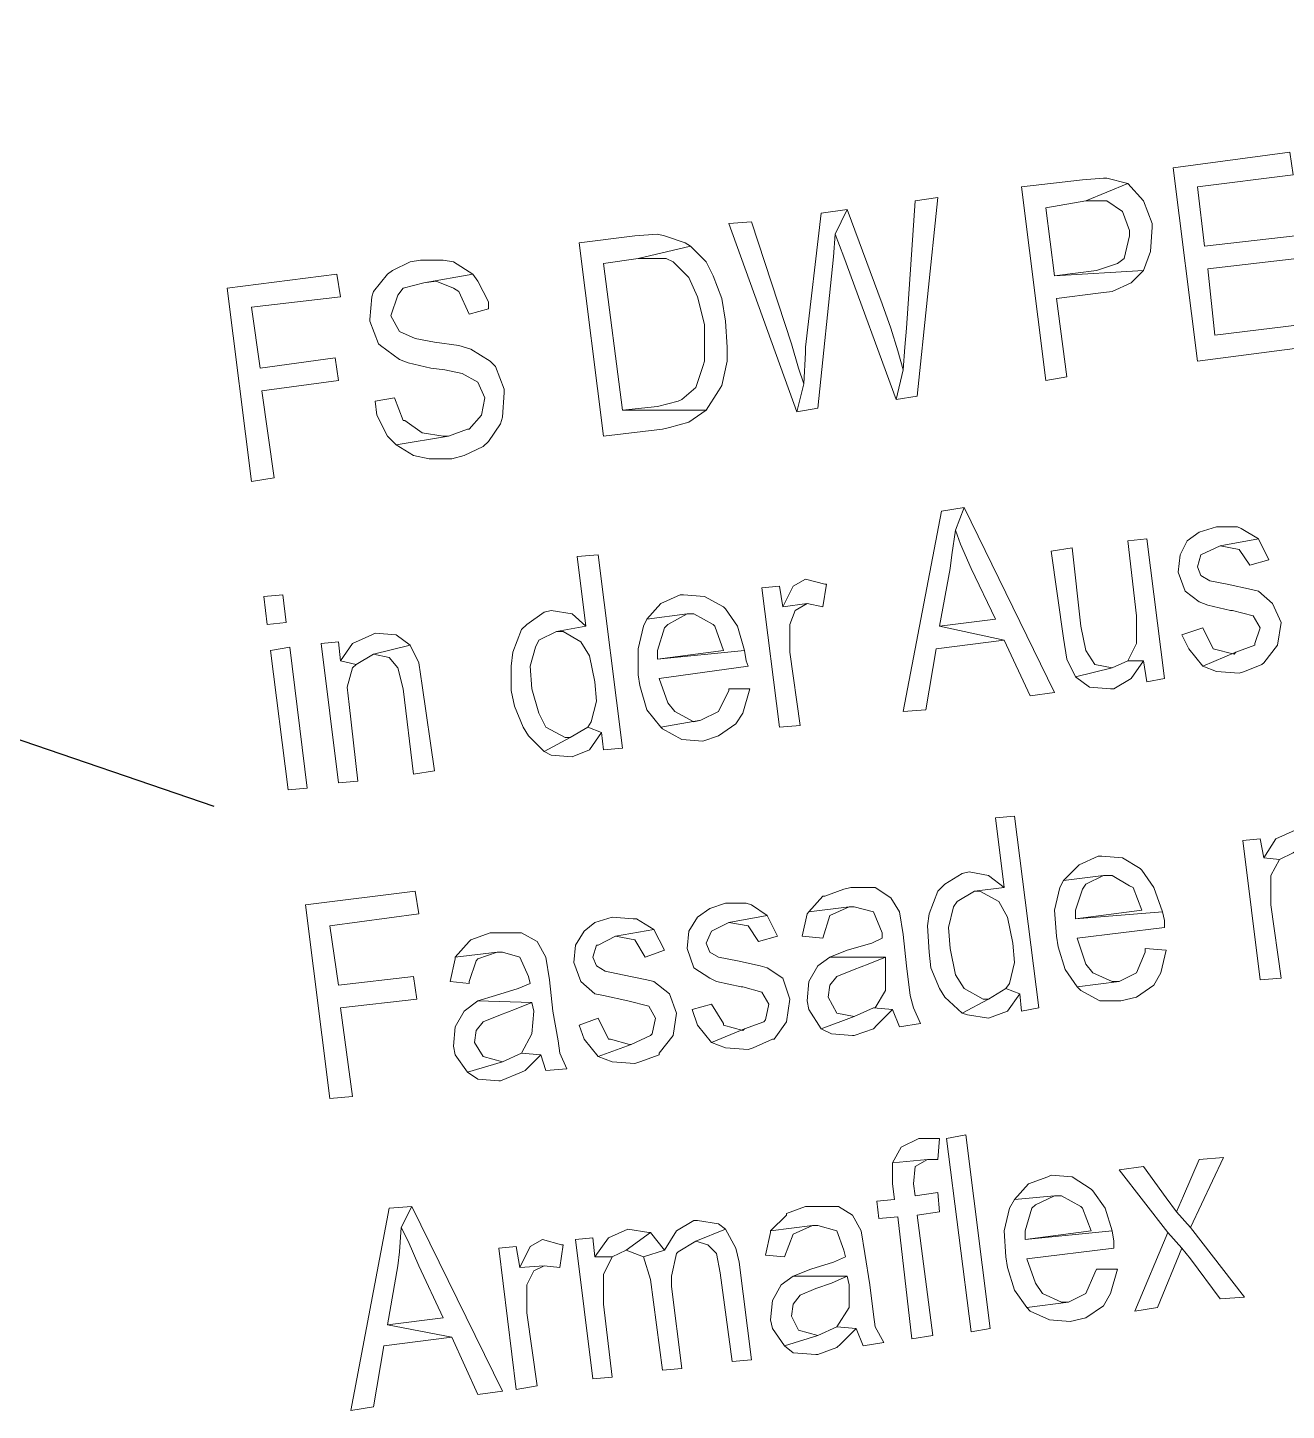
# Model space of a CAD drawing. Header units: metres. Extents: x 2713732.4 to 2713757.2, y 1226081.6 to 1226111.3.
# Drawn here: x 2713753.037 to 2713753.822, y 1226099.548 to 1226100.41 of the extents above; entities that cross this region are included whole.
import ezdxf

# ---------------------------------------------------------------- set-up
doc = ezdxf.new("R2010")
doc.units = ezdxf.units.M
doc.layers.add('einlagen_boden_erstes_og', color=7, linetype='Continuous', true_color=0x000000)

msp = doc.modelspace()

# ---------------------------------------------------------------- linework, layer by layer
at = {"layer": 'einlagen_boden_erstes_og', "color": 7, "linetype": 'Continuous', "lineweight": 25, "extrusion": (0.000477202, 0.001815, 0.999998)}
msp.add_line((2713751.73687, 1226100.41033, -0.18077), (2713753.15301, 1226099.92501, -0.18057), dxfattribs=at)
at = {"layer": 'einlagen_boden_erstes_og', "color": 7, "lineweight": 0}
for points in [[(2713753.82393, 1226100.33276), (2713753.75116, 1226100.32298), (2713753.76636, 1226100.20241), (2713753.84131, 1226100.21219), (2713753.84023, 1226100.22631), (2713753.77722, 1226100.2187), (2713753.77288, 1226100.25998), (2713753.82828, 1226100.2665), (2713753.82719, 1226100.28062), (2713753.77071, 1226100.2741), (2713753.76636, 1226100.31103), (2713753.82611, 1226100.31864)], [(2713753.69467, 1226100.31538), (2713753.65665, 1226100.31103), (2713753.67186, 1226100.19046), (2713753.68489, 1226100.19263), (2713753.67838, 1226100.24151), (2713753.70445, 1226100.24477), (2713753.71314, 1226100.24586), (2713753.72509, 1226100.25129), (2713753.73269, 1226100.25889), (2713753.67729, 1226100.25563), (2713753.67186, 1226100.298), (2713753.69684, 1226100.30234), (2713753.72291, 1226100.3132), (2713753.72291, 1226100.3132), (2713753.70988, 1226100.31646), (2713753.70771, 1226100.31646)], [(2713753.72291, 1226100.3132), (2713753.69684, 1226100.30234), (2713753.70988, 1226100.30234), (2713753.71965, 1226100.29583), (2713753.724, 1226100.28388), (2713753.724, 1226100.28062), (2713753.72074, 1226100.2665), (2713753.7164, 1226100.26324), (2713753.70336, 1226100.25889), (2713753.67729, 1226100.25563), (2713753.73269, 1226100.25889), (2713753.73703, 1226100.27084), (2713753.73812, 1226100.28605), (2713753.73812, 1226100.28822), (2713753.73269, 1226100.30234), (2713753.73269, 1226100.30234)], [(2713753.60451, 1226100.30452), (2713753.59039, 1226100.30234), (2713753.58496, 1226100.22305), (2713753.58388, 1226100.2111), (2713753.58279, 1226100.19698), (2713753.57844, 1226100.17851), (2713753.59148, 1226100.18068)], [(2713753.54803, 1226100.29691), (2713753.53174, 1226100.29474), (2713753.52196, 1226100.2111), (2713753.52196, 1226100.20784), (2713753.52087, 1226100.18829), (2713753.51653, 1226100.17091), (2713753.52956, 1226100.17308), (2713753.53934, 1226100.26758), (2713753.54043, 1226100.2817)], [(2713753.54803, 1226100.29691), (2713753.54043, 1226100.2817), (2713753.54586, 1226100.26758), (2713753.57844, 1226100.17851), (2713753.58279, 1226100.19698), (2713753.57953, 1226100.20893), (2713753.57519, 1226100.22305), (2713753.56975, 1226100.23825)], [(2713753.48829, 1226100.28931), (2713753.47417, 1226100.28822), (2713753.51653, 1226100.17091), (2713753.52087, 1226100.18829), (2713753.51761, 1226100.19806), (2713753.51327, 1226100.21327)], [(2713753.41551, 1226100.28062), (2713753.38075, 1226100.27627), (2713753.39596, 1226100.1557), (2713753.43289, 1226100.16005), (2713753.43723, 1226100.16113), (2713753.44918, 1226100.16439), (2713753.44918, 1226100.16439), (2713753.46004, 1226100.17199), (2713753.46004, 1226100.17199), (2713753.40791, 1226100.17199), (2713753.39596, 1226100.26324), (2713753.41768, 1226100.2665), (2713753.45027, 1226100.2741), (2713753.44701, 1226100.27627), (2713753.43397, 1226100.28062), (2713753.42963, 1226100.2817)], [(2713753.45027, 1226100.2741), (2713753.41768, 1226100.2665), (2713753.42311, 1226100.2665), (2713753.43506, 1226100.2665), (2713753.43941, 1226100.26432), (2713753.44918, 1226100.25455), (2713753.45461, 1226100.2426), (2713753.45896, 1226100.22522), (2713753.45896, 1226100.21653), (2713753.45896, 1226100.20241), (2713753.45787, 1226100.19915), (2713753.45353, 1226100.18612), (2713753.44484, 1226100.17851), (2713753.44266, 1226100.17743), (2713753.42963, 1226100.17417), (2713753.40791, 1226100.17199), (2713753.46004, 1226100.17199), (2713753.46765, 1226100.18394), (2713753.46982, 1226100.1872), (2713753.47308, 1226100.20241), (2713753.47308, 1226100.2111), (2713753.47199, 1226100.22739), (2713753.46982, 1226100.24151), (2713753.46439, 1226100.25563), (2713753.46004, 1226100.26432)], [(2713753.2819, 1226100.26541), (2713753.27538, 1226100.26432), (2713753.26452, 1226100.25889), (2713753.26126, 1226100.25672), (2713753.25257, 1226100.24586), (2713753.25149, 1226100.2426), (2713753.2504, 1226100.22848), (2713753.2504, 1226100.22739), (2713753.25583, 1226100.21327), (2713753.25692, 1226100.21219), (2713753.26887, 1226100.2035), (2713753.2743, 1226100.20132), (2713753.28842, 1226100.19806), (2713753.29711, 1226100.19698), (2713753.30797, 1226100.19481), (2713753.31775, 1226100.18937), (2713753.32209, 1226100.1796), (2713753.31992, 1226100.16874), (2713753.31232, 1226100.16005), (2713753.31123, 1226100.16005), (2713753.29928, 1226100.1557), (2713753.26669, 1226100.15027), (2713753.27756, 1226100.14375), (2713753.28733, 1226100.14158), (2713753.30145, 1226100.14158), (2713753.30906, 1226100.14375), (2713753.32101, 1226100.14918), (2713753.32427, 1226100.15244), (2713753.33187, 1226100.1633), (2713753.33295, 1226100.16765), (2713753.33404, 1226100.18286), (2713753.33404, 1226100.18503), (2713753.32861, 1226100.19915), (2713753.32535, 1226100.20241), (2713753.3134, 1226100.21001), (2713753.3058, 1226100.21219), (2713753.29059, 1226100.21436), (2713753.27864, 1226100.21653), (2713753.26887, 1226100.22088), (2713753.26344, 1226100.23065), (2713753.26344, 1226100.23065), (2713753.26778, 1226100.24369), (2713753.27104, 1226100.24803), (2713753.28407, 1226100.25129), (2713753.31449, 1226100.25672), (2713753.30254, 1226100.26432), (2713753.29602, 1226100.26541)], [(2713753.22976, 1226100.25672), (2713753.16133, 1226100.24803), (2713753.17654, 1226100.12746), (2713753.19066, 1226100.12963), (2713753.18305, 1226100.18394), (2713753.23085, 1226100.19046), (2713753.22868, 1226100.20458), (2713753.18197, 1226100.19806), (2713753.17654, 1226100.23608), (2713753.23194, 1226100.2426)], [(2713753.31449, 1226100.25672), (2713753.28407, 1226100.25129), (2713753.29168, 1226100.25238), (2713753.30254, 1226100.24803), (2713753.3058, 1226100.24586), (2713753.31232, 1226100.23174), (2713753.32427, 1226100.235), (2713753.32427, 1226100.23934), (2713753.31775, 1226100.25238)], [(2713753.26561, 1226100.1796), (2713753.25366, 1226100.17743), (2713753.25475, 1226100.16874), (2713753.26126, 1226100.1557), (2713753.26669, 1226100.15027), (2713753.29928, 1226100.1557), (2713753.29602, 1226100.1557), (2713753.28299, 1226100.15787), (2713753.28299, 1226100.15787), (2713753.27213, 1226100.16548), (2713753.27104, 1226100.16548)], [(2713753.62081, 1226100.11117), (2713753.60669, 1226100.10899), (2713753.58279, 1226099.98408), (2713753.59691, 1226099.98516), (2713753.60343, 1226100.02318), (2713753.64579, 1226100.02861), (2713753.6056, 1226100.0373), (2713753.61212, 1226100.07315), (2713753.6132, 1226100.08184), (2713753.61538, 1226100.09704)], [(2713753.62081, 1226100.11117), (2713753.61538, 1226100.09704), (2713753.61863, 1226100.08835), (2713753.62515, 1226100.07315), (2713753.64036, 1226100.04165), (2713753.6056, 1226100.0373), (2713753.64579, 1226100.02861), (2713753.66208, 1226099.99385), (2713753.67729, 1226099.99602)], [(2713753.77831, 1226100.09922), (2713753.76745, 1226100.09596), (2713753.75985, 1226100.09053), (2713753.7555, 1226100.08184), (2713753.75441, 1226100.07097), (2713753.75876, 1226100.05903), (2713753.76745, 1226100.05251), (2713753.77288, 1226100.05034), (2713753.787, 1226100.04708), (2713753.78809, 1226100.04708), (2713753.80112, 1226100.04382), (2713753.80547, 1226100.03622), (2713753.80221, 1226100.02644), (2713753.80221, 1226100.02535), (2713753.79026, 1226100.02101), (2713753.76962, 1226100.01232), (2713753.77831, 1226100.00906), (2713753.79243, 1226100.00797), (2713753.79569, 1226100.00906), (2713753.80655, 1226100.0134), (2713753.80764, 1226100.01449), (2713753.81633, 1226100.02535), (2713753.8185, 1226100.03947), (2713753.81307, 1226100.05142), (2713753.80438, 1226100.05903), (2713753.80004, 1226100.06011), (2713753.78483, 1226100.06337), (2713753.77397, 1226100.06554), (2713753.76853, 1226100.0688), (2713753.76636, 1226100.07423), (2713753.76853, 1226100.08184), (2713753.76853, 1226100.08184), (2713753.78048, 1226100.08727), (2713753.80438, 1226100.09161), (2713753.79352, 1226100.09813), (2713753.79135, 1226100.09922)], [(2713753.68815, 1226100.08618), (2713753.67512, 1226100.08401), (2713753.68272, 1226100.0297), (2713753.68489, 1226100.01666), (2713753.69033, 1226100.0058), (2713753.71314, 1226100.01123), (2713753.70227, 1226100.0134), (2713753.69684, 1226100.02209), (2713753.69684, 1226100.02209), (2713753.69358, 1226100.0373)], [(2713753.73486, 1226100.09161), (2713753.72291, 1226100.09053), (2713753.72834, 1226100.04382), (2713753.72834, 1226100.04056), (2713753.72834, 1226100.02644), (2713753.72291, 1226100.01558), (2713753.73269, 1226100.01558), (2713753.73486, 1226100.00254), (2713753.74572, 1226100.00471)], [(2713753.80438, 1226100.09161), (2713753.78048, 1226100.08727), (2713753.79243, 1226100.0851), (2713753.79895, 1226100.07532), (2713753.8109, 1226100.07858)], [(2713753.3927, 1226100.08184), (2713753.37966, 1226100.08075), (2713753.38509, 1226100.0373), (2713753.36663, 1226100.03404), (2713753.37097, 1226100.03404), (2713753.38184, 1226100.02753), (2713753.38727, 1226100.01884), (2713753.39053, 1226100.00254), (2713753.39161, 1226099.99059), (2713753.38835, 1226099.97756), (2713753.38618, 1226099.9743), (2713753.39487, 1226099.97104), (2713753.39596, 1226099.96018), (2713753.40791, 1226099.96126)], [(2713753.52196, 1226100.06663), (2713753.51436, 1226100.06228), (2713753.51436, 1226100.06228), (2713753.50784, 1226100.04925), (2713753.52305, 1226100.05142), (2713753.53282, 1226100.04925), (2713753.53499, 1226100.06337), (2713753.53391, 1226100.06337)], [(2713753.50567, 1226100.06228), (2713753.4948, 1226100.0612), (2713753.50567, 1226099.9743), (2713753.5187, 1226099.97539), (2713753.51218, 1226100.02101), (2713753.51218, 1226100.02318), (2713753.51218, 1226100.03839), (2713753.51544, 1226100.04708), (2713753.52305, 1226100.05142), (2713753.50784, 1226100.04925)], [(2713753.19609, 1226100.05685), (2713753.18414, 1226100.05577), (2713753.18631, 1226100.03839), (2713753.19826, 1226100.03947)], [(2713753.44592, 1226100.05685), (2713753.44375, 1226100.05685), (2713753.4318, 1226100.05142), (2713753.42311, 1226100.04165), (2713753.4481, 1226100.04491), (2713753.45244, 1226100.04491), (2713753.46439, 1226100.03839), (2713753.46548, 1226100.0373), (2713753.47091, 1226100.02209), (2713753.42963, 1226100.01666), (2713753.48394, 1226100.02209), (2713753.4796, 1226100.0373), (2713753.47199, 1226100.04816), (2713753.47091, 1226100.04925), (2713753.45896, 1226100.05577)], [(2713753.36337, 1226100.04708), (2713753.35902, 1226100.04599), (2713753.34816, 1226100.03839), (2713753.3449, 1226100.03513), (2713753.33947, 1226100.02101), (2713753.33839, 1226100.01232), (2713753.33839, 1226099.99711), (2713753.34056, 1226099.98733), (2713753.34599, 1226099.9743), (2713753.34925, 1226099.96887), (2713753.35902, 1226099.95909), (2713753.37532, 1226099.96778), (2713753.37206, 1226099.96778), (2713753.36011, 1226099.9743), (2713753.35577, 1226099.98299), (2713753.35142, 1226099.9982), (2713753.35033, 1226100.01232), (2713753.35359, 1226100.02427), (2713753.35577, 1226100.02861), (2713753.36663, 1226100.03404), (2713753.38509, 1226100.0373), (2713753.3764, 1226100.04491)], [(2713753.42311, 1226100.04165), (2713753.42094, 1226100.0373), (2713753.41768, 1226100.02318), (2713753.41768, 1226100.00689), (2713753.41877, 1226100.00037), (2713753.42311, 1226099.98516), (2713753.4318, 1226099.9743), (2713753.45679, 1226099.97864), (2713753.45244, 1226099.97756), (2713753.44049, 1226099.98408), (2713753.43615, 1226099.98951), (2713753.43072, 1226100.00471), (2713753.48611, 1226100.01232), (2713753.48503, 1226100.01558), (2713753.48394, 1226100.02209), (2713753.42963, 1226100.01666), (2713753.42963, 1226100.02209), (2713753.43397, 1226100.03622), (2713753.43615, 1226100.03839), (2713753.4481, 1226100.04491)], [(2713753.25366, 1226100.03296), (2713753.25149, 1226100.03187), (2713753.23954, 1226100.02644), (2713753.23194, 1226100.01558), (2713753.24171, 1226100.0134), (2713753.25257, 1226100.01992), (2713753.27538, 1226100.02535), (2713753.26669, 1226100.03187)], [(2713753.76962, 1226100.03622), (2713753.75659, 1226100.03187), (2713753.76093, 1226100.02318), (2713753.76962, 1226100.01232), (2713753.79026, 1226100.02101), (2713753.78917, 1226100.01992), (2713753.77614, 1226100.02318), (2713753.77614, 1226100.02318)], [(2713753.20043, 1226100.02427), (2713753.18849, 1226100.02209), (2713753.19935, 1226099.9352), (2713753.2113, 1226099.93628)], [(2713753.23085, 1226100.02753), (2713753.21999, 1226100.02644), (2713753.23085, 1226099.93954), (2713753.2428, 1226099.94063), (2713753.23737, 1226099.98842), (2713753.23628, 1226099.99928), (2713753.23954, 1226100.01123), (2713753.24171, 1226100.0134), (2713753.23194, 1226100.01558)], [(2713753.27538, 1226100.02535), (2713753.25257, 1226100.01992), (2713753.26235, 1226100.01775), (2713753.26778, 1226100.01123), (2713753.27104, 1226099.9982), (2713753.27756, 1226099.94497), (2713753.29059, 1226099.94714), (2713753.28299, 1226100.00037), (2713753.28082, 1226100.01449)], [(2713753.72291, 1226100.01558), (2713753.71314, 1226100.01123), (2713753.69033, 1226100.0058), (2713753.69902, 1226099.99928), (2713753.71205, 1226099.9982), (2713753.71422, 1226099.9982), (2713753.72509, 1226100.00471), (2713753.73269, 1226100.01558)], [(2713753.47417, 1226099.9982), (2713753.47417, 1226099.99711), (2713753.46765, 1226099.98408), (2713753.45679, 1226099.97864), (2713753.4318, 1226099.9743), (2713753.43289, 1226099.97321), (2713753.44484, 1226099.9667), (2713753.45787, 1226099.96561), (2713753.46765, 1226099.96887), (2713753.47851, 1226099.97647), (2713753.48286, 1226099.98299), (2713753.4872, 1226099.9982)], [(2713753.38618, 1226099.9743), (2713753.37532, 1226099.96778), (2713753.35902, 1226099.95909), (2713753.36337, 1226099.95692), (2713753.3764, 1226099.95583), (2713753.38727, 1226099.96018), (2713753.39487, 1226099.97104)], [(2713753.65231, 1226099.9189), (2713753.64036, 1226099.91782), (2713753.64579, 1226099.87437), (2713753.62732, 1226099.87219), (2713753.63058, 1226099.87219), (2713753.64253, 1226099.86568), (2713753.64796, 1226099.8559), (2713753.65122, 1226099.83961), (2713753.65231, 1226099.82766), (2713753.64905, 1226099.81462), (2713753.64688, 1226099.81136), (2713753.65557, 1226099.80811), (2713753.65665, 1226099.79724), (2713753.66752, 1226099.79942)], [(2713753.80547, 1226099.90478), (2713753.7946, 1226099.90369), (2713753.80547, 1226099.8168), (2713753.8185, 1226099.81788), (2713753.81198, 1226099.8635), (2713753.81198, 1226099.86676), (2713753.81198, 1226099.88197), (2713753.81742, 1226099.89175), (2713753.80764, 1226099.89283)], [(2713753.82719, 1226099.91021), (2713753.82719, 1226099.91021), (2713753.81524, 1226099.90478), (2713753.80764, 1226099.89283), (2713753.81742, 1226099.89175), (2713753.82611, 1226099.89609), (2713753.84131, 1226099.90695), (2713753.84023, 1226099.90804)], [(2713753.70662, 1226099.89392), (2713753.70445, 1226099.89392), (2713753.6925, 1226099.88849), (2713753.68272, 1226099.87871), (2713753.70771, 1226099.88197), (2713753.71314, 1226099.88197), (2713753.724, 1226099.87545), (2713753.72617, 1226099.87437), (2713753.7316, 1226099.86025), (2713753.69033, 1226099.85481), (2713753.74464, 1226099.85916), (2713753.73921, 1226099.87437), (2713753.7316, 1226099.88523), (2713753.73052, 1226099.88631), (2713753.71965, 1226099.89283)], [(2713753.62407, 1226099.88414), (2713753.61972, 1226099.88306), (2713753.60886, 1226099.87654), (2713753.60451, 1226099.87219), (2713753.59908, 1226099.85807), (2713753.598, 1226099.85047), (2713753.59908, 1226099.83418), (2713753.60017, 1226099.8244), (2713753.6056, 1226099.81136), (2713753.60886, 1226099.80593), (2713753.61972, 1226099.79616), (2713753.63601, 1226099.80485), (2713753.63276, 1226099.80485), (2713753.62081, 1226099.81136), (2713753.61538, 1226099.82005), (2713753.61212, 1226099.83635), (2713753.61103, 1226099.84938), (2713753.61429, 1226099.86242), (2713753.61646, 1226099.86568), (2713753.62732, 1226099.87219), (2713753.64579, 1226099.87437), (2713753.63601, 1226099.88197)], [(2713753.68272, 1226099.87871), (2713753.68055, 1226099.87437), (2713753.67729, 1226099.86025), (2713753.67838, 1226099.84395), (2713753.67946, 1226099.83743), (2713753.68381, 1226099.82331), (2713753.69141, 1226099.81245), (2713753.71748, 1226099.81571), (2713753.71314, 1226099.81571), (2713753.70119, 1226099.82114), (2713753.69684, 1226099.82657), (2713753.69141, 1226099.84287), (2713753.74572, 1226099.84938), (2713753.74572, 1226099.85373), (2713753.74464, 1226099.85916), (2713753.69033, 1226099.85481), (2713753.69033, 1226099.86025), (2713753.69467, 1226099.87328), (2713753.69684, 1226099.87654), (2713753.70771, 1226099.88197)], [(2713753.27864, 1226099.87219), (2713753.21021, 1226099.8635), (2713753.22542, 1226099.74293), (2713753.23954, 1226099.74402), (2713753.23194, 1226099.79942), (2713753.27973, 1226099.80485), (2713753.27756, 1226099.81897), (2713753.23085, 1226099.81354), (2713753.22542, 1226099.85047), (2713753.28082, 1226099.85807)], [(2713753.5502, 1226099.87437), (2713753.54586, 1226099.87328), (2713753.53391, 1226099.86894), (2713753.53282, 1226099.86894), (2713753.52413, 1226099.85916), (2713753.54912, 1226099.86242), (2713753.55237, 1226099.86242), (2713753.56432, 1226099.85916), (2713753.56975, 1226099.84612), (2713753.56975, 1226099.84287), (2713753.56324, 1226099.83961), (2713753.54803, 1226099.83526), (2713753.53717, 1226099.83092), (2713753.57193, 1226099.83092), (2713753.57193, 1226099.82549), (2713753.57193, 1226099.81028), (2713753.56541, 1226099.79942), (2713753.56432, 1226099.79942), (2713753.57627, 1226099.79833), (2713753.58062, 1226099.78747), (2713753.59365, 1226099.78964), (2713753.58931, 1226099.79942), (2713753.58713, 1226099.80702), (2713753.58496, 1226099.82549), (2713753.58279, 1226099.84504), (2713753.58062, 1226099.85916), (2713753.57519, 1226099.86785), (2713753.56541, 1226099.87437), (2713753.56324, 1226099.87437)], [(2713753.47199, 1226099.86459), (2713753.46222, 1226099.86133), (2713753.45461, 1226099.8559), (2713753.44918, 1226099.84721), (2713753.4481, 1226099.83635), (2713753.45244, 1226099.8244), (2713753.46222, 1226099.81788), (2713753.46656, 1226099.81571), (2713753.48177, 1226099.81245), (2713753.48286, 1226099.81245), (2713753.4948, 1226099.80919), (2713753.49915, 1226099.80159), (2713753.49698, 1226099.79181), (2713753.49589, 1226099.79073), (2713753.48394, 1226099.78638), (2713753.4633, 1226099.77769), (2713753.47199, 1226099.77443), (2713753.48611, 1226099.77335), (2713753.48937, 1226099.77443), (2713753.50132, 1226099.77986), (2713753.50241, 1226099.77986), (2713753.51001, 1226099.79073), (2713753.51218, 1226099.80485), (2713753.50784, 1226099.81788), (2713753.49806, 1226099.8244), (2713753.49372, 1226099.82549), (2713753.4796, 1226099.82874), (2713753.46765, 1226099.83092), (2713753.46222, 1226099.83418), (2713753.46004, 1226099.83961), (2713753.4633, 1226099.84721), (2713753.4633, 1226099.84721), (2713753.47417, 1226099.85264), (2713753.49806, 1226099.85699), (2713753.48829, 1226099.8635), (2713753.48503, 1226099.86459)], [(2713753.52413, 1226099.85916), (2713753.52305, 1226099.85807), (2713753.51979, 1226099.84395), (2713753.53282, 1226099.84287), (2713753.53282, 1226099.84287), (2713753.53717, 1226099.85699), (2713753.53717, 1226099.85699), (2713753.54912, 1226099.86242)], [(2713753.40139, 1226099.8559), (2713753.39053, 1226099.85264), (2713753.38401, 1226099.84721), (2713753.37858, 1226099.83852), (2713753.37749, 1226099.82766), (2713753.38184, 1226099.81571), (2713753.39053, 1226099.80811), (2713753.39596, 1226099.80702), (2713753.41116, 1226099.80376), (2713753.41116, 1226099.80376), (2713753.4242, 1226099.8005), (2713753.42854, 1226099.7929), (2713753.42637, 1226099.78312), (2713753.42528, 1226099.78204), (2713753.41334, 1226099.77661), (2713753.3927, 1226099.769), (2713753.40139, 1226099.76574), (2713753.41551, 1226099.76466), (2713753.41877, 1226099.76574), (2713753.43072, 1226099.77009), (2713753.43072, 1226099.77117), (2713753.43941, 1226099.78204), (2713753.44158, 1226099.79616), (2713753.43723, 1226099.80811), (2713753.42746, 1226099.81571), (2713753.42311, 1226099.8168), (2713753.40791, 1226099.82005), (2713753.39704, 1226099.82223), (2713753.39161, 1226099.82549), (2713753.38944, 1226099.83092), (2713753.39161, 1226099.83852), (2713753.3927, 1226099.83852), (2713753.40356, 1226099.84395), (2713753.42746, 1226099.8483), (2713753.4166, 1226099.85481), (2713753.41442, 1226099.85481)], [(2713753.49806, 1226099.85699), (2713753.47417, 1226099.85264), (2713753.48611, 1226099.85047), (2713753.49263, 1226099.84069), (2713753.50458, 1226099.84395)], [(2713753.3297, 1226099.84612), (2713753.32535, 1226099.84612), (2713753.3134, 1226099.84178), (2713753.31232, 1226099.84069), (2713753.30363, 1226099.83092), (2713753.3297, 1226099.83418), (2713753.33295, 1226099.83418), (2713753.34382, 1226099.83092), (2713753.34925, 1226099.81897), (2713753.35033, 1226099.81462), (2713753.34273, 1226099.81136), (2713753.32861, 1226099.80702), (2713753.31775, 1226099.80376), (2713753.35142, 1226099.80267), (2713753.35251, 1226099.79724), (2713753.35142, 1226099.78312), (2713753.3449, 1226099.77117), (2713753.3449, 1226099.77117), (2713753.35685, 1226099.77009), (2713753.36011, 1226099.76031), (2713753.37315, 1226099.7614), (2713753.3688, 1226099.77117), (2713753.36771, 1226099.77878), (2713753.36446, 1226099.79724), (2713753.36228, 1226099.8168), (2713753.36011, 1226099.83092), (2713753.35468, 1226099.84069), (2713753.3449, 1226099.84612), (2713753.34273, 1226099.84612)], [(2713753.42746, 1226099.8483), (2713753.40356, 1226099.84395), (2713753.41551, 1226099.84178), (2713753.42203, 1226099.83092), (2713753.43397, 1226099.83526)], [(2713753.30363, 1226099.83092), (2713753.30363, 1226099.82983), (2713753.30037, 1226099.81571), (2713753.31232, 1226099.81462), (2713753.31232, 1226099.81571), (2713753.31666, 1226099.82874), (2713753.31775, 1226099.82983), (2713753.3297, 1226099.83418)], [(2713753.73378, 1226099.83635), (2713753.73378, 1226099.83418), (2713753.72834, 1226099.82114), (2713753.71748, 1226099.81571), (2713753.69141, 1226099.81245), (2713753.69358, 1226099.81028), (2713753.70553, 1226099.80376), (2713753.71857, 1226099.80376), (2713753.72834, 1226099.80593), (2713753.73921, 1226099.81354), (2713753.74355, 1226099.82114), (2713753.74681, 1226099.83526)], [(2713753.53717, 1226099.83092), (2713753.52956, 1226099.82549), (2713753.52413, 1226099.81571), (2713753.52305, 1226099.80376), (2713753.52413, 1226099.79833), (2713753.53174, 1226099.78638), (2713753.55237, 1226099.79398), (2713753.54151, 1226099.79616), (2713753.53608, 1226099.80593), (2713753.53717, 1226099.81354), (2713753.54151, 1226099.81897), (2713753.55237, 1226099.82331), (2713753.56106, 1226099.82657), (2713753.57193, 1226099.83092)], [(2713753.64688, 1226099.81136), (2713753.63601, 1226099.80485), (2713753.61972, 1226099.79616), (2713753.62298, 1226099.79507), (2713753.63601, 1226099.7929), (2713753.64796, 1226099.79724), (2713753.65557, 1226099.80811)], [(2713753.31775, 1226099.80376), (2713753.30906, 1226099.79724), (2713753.30363, 1226099.78747), (2713753.30254, 1226099.77552), (2713753.30363, 1226099.77009), (2713753.31123, 1226099.75923), (2713753.33295, 1226099.76574), (2713753.32101, 1226099.769), (2713753.31558, 1226099.77769), (2713753.31666, 1226099.78529), (2713753.32101, 1226099.79073), (2713753.33187, 1226099.79507), (2713753.34056, 1226099.79833), (2713753.35142, 1226099.80267)], [(2713753.4633, 1226099.80159), (2713753.45135, 1226099.79833), (2713753.45461, 1226099.78855), (2713753.4633, 1226099.77769), (2713753.48394, 1226099.78638), (2713753.48286, 1226099.78529), (2713753.47091, 1226099.78855), (2713753.47091, 1226099.78964)], [(2713753.56432, 1226099.79942), (2713753.55237, 1226099.79398), (2713753.53174, 1226099.78638), (2713753.53825, 1226099.78312), (2713753.55129, 1226099.78204), (2713753.55237, 1226099.78204), (2713753.56432, 1226099.78638), (2713753.5665, 1226099.78855), (2713753.57627, 1226099.79833)], [(2713753.3927, 1226099.7929), (2713753.38075, 1226099.78855), (2713753.38401, 1226099.77986), (2713753.3927, 1226099.769), (2713753.41334, 1226099.77661), (2713753.41225, 1226099.77661), (2713753.4003, 1226099.77986), (2713753.39922, 1226099.77986)], [(2713753.3449, 1226099.77117), (2713753.33295, 1226099.76574), (2713753.31123, 1226099.75923), (2713753.31775, 1226099.75488), (2713753.33078, 1226099.75379), (2713753.33187, 1226099.75379), (2713753.3449, 1226099.75923), (2713753.34708, 1226099.76031), (2713753.35685, 1226099.77009)], [(2713753.59365, 1226099.71795), (2713753.59257, 1226099.71795), (2713753.5817, 1226099.71252), (2713753.57627, 1226099.70274), (2713753.598, 1226099.70491), (2713753.60451, 1226099.70491), (2713753.6056, 1226099.71795)], [(2713753.62515, 1226099.59738), (2713753.60994, 1226099.71795), (2713753.62189, 1226099.72012), (2713753.6371, 1226099.59955), (2713753.62515, 1226099.59738)], [(2713753.57627, 1226099.70274), (2713753.57627, 1226099.68971), (2713753.57736, 1226099.67993), (2713753.5665, 1226099.67884), (2713753.56758, 1226099.66798), (2713753.57953, 1226099.66907), (2713753.58822, 1226099.59303), (2713753.60125, 1226099.5952), (2713753.59148, 1226099.67015), (2713753.6056, 1226099.67233), (2713753.60451, 1226099.68428), (2713753.59039, 1226099.6821), (2713753.58931, 1226099.68971), (2713753.59039, 1226099.70057), (2713753.598, 1226099.70491)], [(2713753.78266, 1226099.706), (2713753.76745, 1226099.70491), (2713753.75767, 1226099.6821), (2713753.75333, 1226099.67233), (2713753.76202, 1226099.66255)], [(2713753.73269, 1226099.70057), (2713753.71748, 1226099.6984), (2713753.7479, 1226099.65929), (2713753.75659, 1226099.64952), (2713753.76202, 1226099.643), (2713753.78048, 1226099.61801), (2713753.79569, 1226099.6191), (2713753.76202, 1226099.66255), (2713753.75333, 1226099.67233), (2713753.74681, 1226099.68102)], [(2713753.67512, 1226099.69514), (2713753.67295, 1226099.69405), (2713753.661, 1226099.68971), (2713753.65231, 1226099.67993), (2713753.67729, 1226099.6821), (2713753.68164, 1226099.6821), (2713753.69358, 1226099.67559), (2713753.69467, 1226099.6745), (2713753.7001, 1226099.66038), (2713753.65883, 1226099.65495), (2713753.71314, 1226099.66038), (2713753.70879, 1226099.6745), (2713753.70119, 1226099.68536), (2713753.7001, 1226099.68645), (2713753.68815, 1226099.69405)], [(2713753.65231, 1226099.67993), (2713753.64905, 1226099.6745), (2713753.64579, 1226099.66038), (2713753.64688, 1226099.64408), (2713753.64796, 1226099.63757), (2713753.65231, 1226099.62345), (2713753.65991, 1226099.61258), (2713753.68598, 1226099.61584), (2713753.68164, 1226099.61584), (2713753.66969, 1226099.62127), (2713753.66534, 1226099.62779), (2713753.65991, 1226099.643), (2713753.71422, 1226099.64952), (2713753.71422, 1226099.65386), (2713753.71314, 1226099.66038), (2713753.65883, 1226099.65495), (2713753.65883, 1226099.66038), (2713753.66317, 1226099.6745), (2713753.66534, 1226099.67667), (2713753.67729, 1226099.6821)], [(2713753.27647, 1226099.67559), (2713753.26235, 1226099.6745), (2713753.23845, 1226099.5485), (2713753.25257, 1226099.55067), (2713753.25909, 1226099.58869), (2713753.30145, 1226099.59412), (2713753.26126, 1226099.60172), (2713753.26778, 1226099.63865), (2713753.26887, 1226099.64734), (2713753.26995, 1226099.66255)], [(2713753.27647, 1226099.67559), (2713753.26995, 1226099.66255), (2713753.2743, 1226099.65386), (2713753.28082, 1226099.63865), (2713753.29602, 1226099.60607), (2713753.26126, 1226099.60172), (2713753.30145, 1226099.59412), (2713753.31775, 1226099.55827), (2713753.33295, 1226099.56044)], [(2713753.5263, 1226099.67559), (2713753.52196, 1226099.67559), (2713753.51001, 1226099.67124), (2713753.51001, 1226099.67015), (2713753.50024, 1226099.66038), (2713753.5263, 1226099.66364), (2713753.52956, 1226099.66364), (2713753.54151, 1226099.66038), (2713753.54586, 1226099.64843), (2713753.54694, 1226099.64408), (2713753.53934, 1226099.64083), (2713753.52522, 1226099.63648), (2713753.51436, 1226099.63214), (2713753.54803, 1226099.63214), (2713753.54912, 1226099.6267), (2713753.54912, 1226099.61258), (2713753.54151, 1226099.60064), (2713753.54151, 1226099.60064), (2713753.55346, 1226099.59955), (2713753.55781, 1226099.58869), (2713753.57084, 1226099.59086), (2713753.56541, 1226099.60064), (2713753.56432, 1226099.60824), (2713753.56215, 1226099.6267), (2713753.55889, 1226099.64626), (2713753.55672, 1226099.66038), (2713753.55129, 1226099.67015), (2713753.5426, 1226099.67559), (2713753.54043, 1226099.67559)], [(2713753.41116, 1226099.66146), (2713753.41116, 1226099.66146), (2713753.39922, 1226099.65603), (2713753.39053, 1226099.64408), (2713753.40139, 1226099.64408), (2713753.41008, 1226099.64843), (2713753.42528, 1226099.65929), (2713753.4242, 1226099.65929)], [(2713753.45461, 1226099.6669), (2713753.45244, 1226099.6669), (2713753.44158, 1226099.66038), (2713753.43397, 1226099.64843), (2713753.42094, 1226099.64408), (2713753.42094, 1226099.64408), (2713753.42528, 1226099.62996), (2713753.43289, 1226099.57348), (2713753.44484, 1226099.57457), (2713753.43832, 1226099.62562), (2713753.43832, 1226099.63214), (2713753.44158, 1226099.64626), (2713753.44266, 1226099.64734), (2713753.45353, 1226099.65386), (2713753.47199, 1226099.66146), (2713753.46765, 1226099.66472)], [(2713753.47199, 1226099.66146), (2713753.45353, 1226099.65386), (2713753.46113, 1226099.65169), (2713753.46656, 1226099.64626), (2713753.46873, 1226099.63431), (2713753.47634, 1226099.57891), (2713753.48829, 1226099.58), (2713753.48068, 1226099.64083), (2713753.47851, 1226099.64952)], [(2713753.50024, 1226099.66038), (2713753.50024, 1226099.65929), (2713753.49698, 1226099.64517), (2713753.50892, 1226099.64408), (2713753.50892, 1226099.64408), (2713753.51436, 1226099.65821), (2713753.51436, 1226099.65821), (2713753.5263, 1226099.66364)], [(2713753.35794, 1226099.65495), (2713753.35033, 1226099.6506), (2713753.35033, 1226099.6506), (2713753.34382, 1226099.63757), (2713753.35902, 1226099.63865), (2713753.3688, 1226099.63757), (2713753.37097, 1226099.65169), (2713753.36989, 1226099.65169)], [(2713753.38944, 1226099.65603), (2713753.37858, 1226099.65495), (2713753.38944, 1226099.56805), (2713753.40139, 1226099.56913), (2713753.39596, 1226099.61476), (2713753.39596, 1226099.61801), (2713753.39596, 1226099.63322), (2713753.40139, 1226099.64408), (2713753.39053, 1226099.64408)], [(2713753.42528, 1226099.65929), (2713753.41008, 1226099.64843), (2713753.42094, 1226099.64408), (2713753.43397, 1226099.64843)], [(2713753.7479, 1226099.65929), (2713753.72726, 1226099.61041), (2713753.74138, 1226099.61258), (2713753.75659, 1226099.64952)], [(2713753.34164, 1226099.6506), (2713753.33078, 1226099.64952), (2713753.34164, 1226099.56153), (2713753.35468, 1226099.5637), (2713753.34816, 1226099.60932), (2713753.34816, 1226099.6115), (2713753.34816, 1226099.6267), (2713753.35251, 1226099.63539), (2713753.35902, 1226099.63865), (2713753.34382, 1226099.63757)], [(2713753.70336, 1226099.63648), (2713753.70227, 1226099.63431), (2713753.69684, 1226099.62127), (2713753.68598, 1226099.61584), (2713753.65991, 1226099.61258), (2713753.66208, 1226099.61041), (2713753.67403, 1226099.60498), (2713753.68707, 1226099.60389), (2713753.69684, 1226099.60607), (2713753.70771, 1226099.61367), (2713753.71205, 1226099.62127), (2713753.7164, 1226099.63648)], [(2713753.51436, 1226099.63214), (2713753.50675, 1226099.6267), (2713753.50132, 1226099.61693), (2713753.50024, 1226099.60498), (2713753.50132, 1226099.59955), (2713753.50892, 1226099.58869), (2713753.52956, 1226099.5952), (2713753.51761, 1226099.59846), (2713753.51327, 1226099.60715), (2713753.51436, 1226099.61476), (2713753.5187, 1226099.62019), (2713753.52848, 1226099.62453), (2713753.53825, 1226099.62779), (2713753.54803, 1226099.63214)], [(2713753.54151, 1226099.60064), (2713753.52956, 1226099.5952), (2713753.50892, 1226099.58869), (2713753.51436, 1226099.58434), (2713753.52848, 1226099.58326), (2713753.52956, 1226099.58326), (2713753.54151, 1226099.5876), (2713753.54368, 1226099.58977), (2713753.55346, 1226099.59955)]]:
    msp.add_lwpolyline(points, close=True, dxfattribs=at)

doc.saveas('drawing.dxf')
